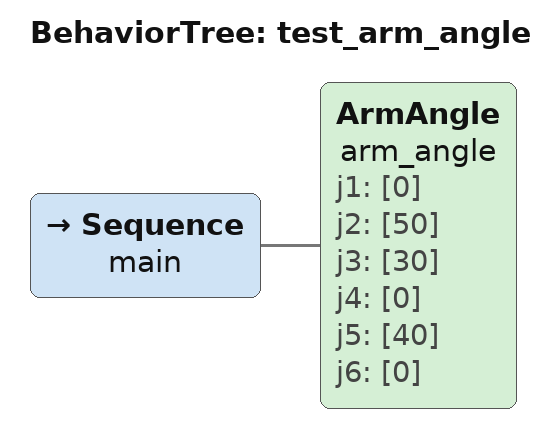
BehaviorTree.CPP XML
<root>
    <BehaviorTree ID="test_arm_angle">
    <Sequence name="main">
        <ArmAngle name="arm_angle" j1="[0]" j2="[50]" j3="[30]" j4="[0]" j5="[40]" j6="[0]"/>
    </Sequence>
    </BehaviorTree>
</root>
